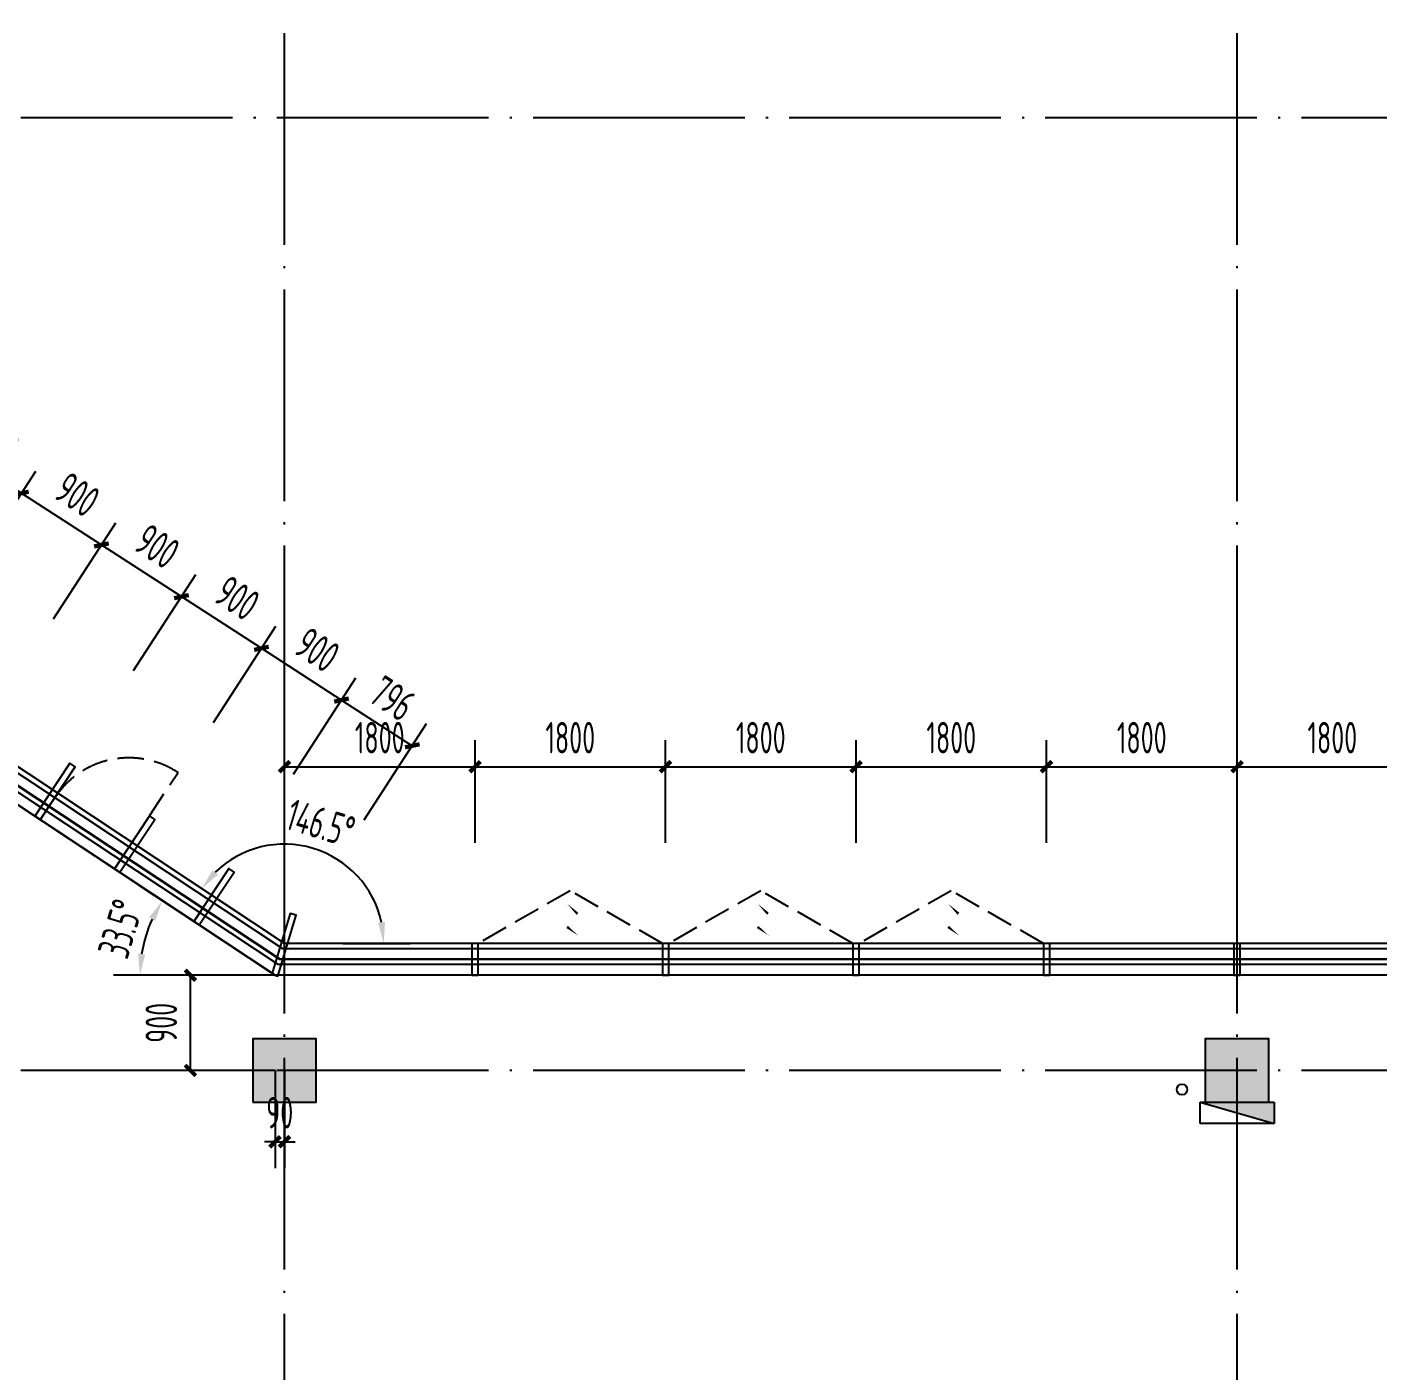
# Model space of a CAD drawing. Extents: x -228436 to 200315, y -41539 to 163917.
# Drawn here: x 10067 to 22832, y 68561 to 81258 of the extents above; entities that cross this region are included whole.
import ezdxf

# ---------------------------------------------------------------- set-up
doc = ezdxf.new("R2010")
doc.units = 0
doc.header["$LTSCALE"] = 1000
doc.header["$MEASUREMENT"] = 0
doc.linetypes.add('13#楼幕墙$0$DASH', pattern=[0.35, 0.25, -0.1])
doc.linetypes.add('X-104 13#平面$0$DOTE', pattern=[2.42, 2, -0.2, 0.02, -0.2])
for name, color, linetype in [('01-标注_尺寸', 124, 'Continuous'), ('13#楼幕墙$0$A-C_幕墙龙骨', 133, 'Continuous'), ('13#楼幕墙$0$A-C_玻璃幕墙', 140, 'Continuous'), ('13#楼幕墙$0$A-C_窗', 140, 'Continuous'), ('13#楼幕墙$0$A-TECH_结构', 21, 'Continuous'), ('PUB_HATCH', 8, 'Continuous'), ('PUB_WALL', 9, 'Continuous'), ('X-104 13#平面$0$A-TECH_水', 3, 'Continuous'), ('X-104 13#平面$0$A-TECH_结构', 21, 'Continuous'), ('X-104 13#平面$0$A_AXIS-轴线', 36, 'X-104 13#平面$0$DOTE'), ('X-104 13#平面$0$A_STR-砼柱', 51, 'Continuous')]:
    doc.layers.add(name, color=color, linetype=linetype)
doc.layers.add('X-104 13#平面$0$000套内', color=226, linetype='Continuous', lineweight=30, plot=False)
doc.styles.add('_TCH_DIM_T3', font='ros1.shx', dxfattribs={"width": 0.705882, "bigfont": 'jd.shx'})
doc.dimstyles.new('_TCH_ARCH&&100', dxfattribs={"dimtxt": 297.5, "dimasz": 100, "dimexe": 250, "dimexo": 300, "dimgap": 126.25, "dimtad": 1, "dimdec": 0, "dimzin": 0, "dimdsep": 46, "dimtxsty": '_TCH_DIM_T3', "dimblk": 'ARCHTICK', "dimcen": 0.09, "dimclrt": 7, "dimazin": 2, "dimtfac": 1, "dimtdec": 0, "dimtix": 1, "dimtmove": 2, "dimatfit": 3, "dimfxl": 0, "dimtolj": 1, "dimtzin": 0, "dimarcsym": 0})
doc.dimstyles.new('_TCH_ARROW&&100', dxfattribs={"dimtxt": 297.5, "dimasz": 200, "dimexe": 250, "dimexo": 300, "dimgap": 100, "dimtad": 1, "dimdec": 0, "dimzin": 0, "dimdsep": 46, "dimtxsty": '_TCH_DIM_T3', "dimcen": 0.09, "dimclrt": 7, "dimazin": 2, "dimtfac": 1, "dimtdec": 0, "dimtix": 1, "dimtmove": 2, "dimatfit": 3, "dimfxl": 0, "dimtolj": 1, "dimtzin": 0, "dimarcsym": 0})

# ---------------------------------------------------------------- blocks, each defined once
blk = doc.blocks.new('13#楼幕墙$0$A$C62EA228A')
at = {"linetype": '13#楼幕墙$0$DASH'}
blk.add_lwpolyline([(10, -300), (-860, -797), (-1730, -300)], dxfattribs=at)
at = {"layer": '13#楼幕墙$0$A-C_玻璃幕墙', "color": 1}
blk.add_lwpolyline([(-889, -674, 0, 25, 0), (-792, -580, 0, 0, 0), (-890, -456, 25, 0, 0), (-786, -374, 0, 0, 0)], format="xyseb", dxfattribs=at)
blk = doc.blocks.new('13#楼幕墙$0$A$C7A413A1D')
blk.add_lwpolyline([(-70, -300), (-10, -300), (-10, 0), (-70, 0)], close=True)
blk = doc.blocks.new('13#楼幕墙$0$A$C19832372')
blk.add_lwpolyline([(-384, -466), (-334, -498), (-8, 5), (-59, 38)], close=True)
blk = doc.blocks.new('13#楼幕墙$0$A$C2CD63A88')
at = {"linetype": '13#楼幕墙$0$DASH'}
blk.add_lwpolyline([(-10, 720), (-10, -120)], dxfattribs=at)
blk.add_arc((-10, 720), 840, 270, 360, dxfattribs=at)
blk = doc.blocks.new('13#楼幕墙')
at = {"layer": '13#楼幕墙$0$A-C_幕墙龙骨'}
blk.add_lwpolyline([(12381, 72309), (12438, 72291), (12611, 72866), (12554, 72883)], close=True, dxfattribs=at)
at = {"layer": '13#楼幕墙$0$A-C_玻璃幕墙'}
for p, q in [((12500, 72600), (4493, 77900)), ((12485, 72550), (4478, 77850)), ((12440, 72400), (4432, 77700)), ((37850, 72550), (12485, 72550)), ((37800, 72600), (12500, 72600)), ((38000, 72400), (12440, 72400))]:
    blk.add_line(p, q, dxfattribs=at)
at = {"layer": '13#楼幕墙$0$A-TECH_结构'}
blk.add_lwpolyline([(4402, 77600), (-600, 77600), (-600, 60000), (21800, 60000), (21800, 61600), (58100, 61600), (58100, 81220), (53261, 85280), (38100, 76527), (38100, 72300), (12410, 72300), (4402, 77600)], dxfattribs=at)
at = {"layer": '13#楼幕墙$0$A-C_幕墙龙骨', "rotation": 359.3762617522031}
for p in [(10531, 74263), (11282, 73766), (12032, 73269)]:
    blk.add_blockref('13#楼幕墙$0$A$C19832372', p, dxfattribs=at)
at = {"layer": '13#楼幕墙$0$A-C_幕墙龙骨'}
for p in [(14340, 72600), (16140, 72600), (17940, 72600), (19740, 72600), (21540, 72600)]:
    blk.add_blockref('13#楼幕墙$0$A$C7A413A1D', p, dxfattribs=at)
at = {"layer": '13#楼幕墙$0$A-C_窗', "rotation": 146.5000000001258}
blk.add_blockref('13#楼幕墙$0$A$C2CD63A88', (11419, 74119), dxfattribs=at)
at = {"layer": '13#楼幕墙$0$A-C_窗', "xscale": -1, "rotation": 180}
for p in [(16060, 72300), (17860, 72300), (19660, 72300)]:
    blk.add_blockref('13#楼幕墙$0$A$C62EA228A', p, dxfattribs=at)
blk = doc.blocks.new('X-104 13#平面$0$轴网')
at = {"layer": 'X-104 13#平面$0$A_AXIS-轴线', "linetype": 'X-104 13#平面$0$DOTE'}
for p, q in [((12500, -7401), (12500, 24620.3)), ((21500, -7401), (21500, 24620.3)), ((60408.4, 18000), (-2925, 18000)), ((60408.4, 9000), (-2925, 9000))]:
    blk.add_line(p, q, dxfattribs=at)
blk = doc.blocks.new('X-104 13#平面$0$$TwtSys$00000434')
for p, q in [((-0.5, 0.5), (-0.5, -0.5)), ((-0.5, -0.5), (0.5, 0.5)), ((0.5, 0.5), (-0.5, 0.5)), ((0.5, -0.5), (0.5, 0.5)), ((-0.5, -0.5), (0.5, -0.5))]:
    blk.add_line(p, q)
blk.add_solid([(0.5, -0.5), (0.5, 0.5), (-0.5, -0.5)])
blk = doc.blocks.new('X-104 13#平面$0$A$C55540B70')
at = {"layer": 'X-104 13#平面$0$A-TECH_水'}
blk.add_circle((-36520, 71220), 50, dxfattribs=at)
at = {"layer": 'X-104 13#平面$0$A-TECH_水', "xscale": -700, "yscale": 200, "zscale": 700, "rotation": 180}
blk.add_blockref('X-104 13#平面$0$$TwtSys$00000434', (-36000, 71000), dxfattribs=at)
blk = doc.blocks.new('_FZH')
blk.add_lwpolyline([(-0.5, -0.5), (0.5, -0.5), (0.5, 0.5), (-0.5, 0.5)], close=True)
at = {"layer": 'PUB_HATCH'}
blk.add_solid([(-0.5, -0.5), (0.5, -0.5), (-0.5, 0.5), (0.5, 0.5)], dxfattribs=at)
blk = doc.blocks.new('X-104 13#平面')
at = {"layer": 'PUB_WALL'}
for points in [[(12800, 71700), (12200, 71700), (12240, 71660), (12760, 71660)], [(12200, 71700), (12200, 71100), (12240, 71140), (12240, 71660)], [(12800, 71100), (12800, 71700), (12760, 71660), (12760, 71140)], [(21800, 71700), (21200, 71700), (21240, 71660), (21760, 71660)], [(21200, 71700), (21200, 71100), (21240, 71140), (21240, 71660)], [(21800, 71100), (21800, 71700), (21760, 71660), (21760, 71140)], [(12200, 71100), (12800, 71100), (12760, 71140), (12240, 71140)], [(21200, 71100), (21800, 71100), (21760, 71140), (21240, 71140)]]:
    blk.add_hatch(color=256, dxfattribs=at).paths.add_polyline_path(points)
at = {"layer": 'X-104 13#平面$0$000套内'}
blk.add_lwpolyline([(4100, 77750), (4100, 68700), (-750, 68700), (-750, 59850), (21950, 59850), (21950, 61450), (58250, 61450), (58250, 71300), (48400, 71300), (48400, 73450), (53400, 73450), (53400, 80500), (58250, 80500), (58250, 81290.1), (53289, 85452.6), (37950, 76613.3), (37950, 72450), (12454.9, 72450), (4447.4, 77750)], close=True, dxfattribs=at)
at = {"layer": 'X-104 13#平面$0$A-TECH_结构'}
blk.add_lwpolyline([(58100, 61600), (58100, 81220), (53261.3, 85280.2), (38100, 76526.8), (38100, 72300), (12409.7, 72300), (4402.3, 77600), (-600, 77600), (-600, 60000), (21800, 60000), (21800, 61600)], close=True, dxfattribs=at)
for name, p in [('X-104 13#平面$0$A$C55540B70', (57500, 0)), ('X-104 13#平面$0$轴网', (0, 62400))]:
    blk.add_blockref(name, p)
blk.add_blockref('13#楼幕墙', (0, 0), dxfattribs=at)
at = {"layer": 'X-104 13#平面$0$A_STR-砼柱', "xscale": 600, "yscale": 600, "zscale": 600}
for p in [(12500, 71400), (21500, 71400)]:
    blk.add_blockref('_FZH', p, dxfattribs=at)
blk = doc.blocks.new('_ArchTick')
at = {"color": 0, "linetype": 'ByBlock', "const_width": 0.4}
blk.add_lwpolyline([(-0.5, -0.5), (0.5, 0.5)], dxfattribs=at)
blk = doc.blocks.new('*D254')
at = {"layer": '01-标注_尺寸', "color": 0, "lineweight": -2, "transparency": 16777216}
for p, q in [((8806, 76642), (9394, 77552)), ((9259, 77342), (10014, 76853)), ((9562, 76154), (10150, 77063))]:
    blk.add_line(p, q, dxfattribs=at)
at = {"layer": 'Defpoints', "color": 0, "transparency": 16777216}
for p in [(10014, 76853), (8644, 76390), (9399, 75902)]:
    blk.add_point(p, dxfattribs=at)
at = {"layer": '01-标注_尺寸', "color": 0, "lineweight": -2, "transparency": 16777216, "xscale": 100, "yscale": 100, "zscale": 100}
for p, rotation in [((9259, 77342), 147.1237382477921), ((10014, 76853), 327.1237382477921)]:
    blk.add_blockref('_ArchTick', p, dxfattribs=dict(at, rotation=rotation))
at = {"layer": '01-标注_尺寸', "color": 7, "transparency": 16777216, "insert": (9786, 77328), "char_height": 297.5, "attachment_point": 5, "rotation": 327.1237, "style": '_TCH_DIM_T3'}
blk.add_mtext('\\A1;900', dxfattribs=at)
blk = doc.blocks.new('*D255')
at = {"layer": '01-标注_尺寸', "color": 0, "lineweight": -2, "transparency": 16777216}
for p, q in [((9562, 76154), (10150, 77063)), ((10014, 76853), (10770, 76365)), ((10318, 75665), (10906, 76575))]:
    blk.add_line(p, q, dxfattribs=at)
at = {"layer": 'Defpoints', "color": 0, "transparency": 16777216}
for p in [(10770, 76365), (9399, 75902), (10155, 75413)]:
    blk.add_point(p, dxfattribs=at)
at = {"layer": '01-标注_尺寸', "color": 0, "lineweight": -2, "transparency": 16777216, "xscale": 100, "yscale": 100, "zscale": 100}
for p, rotation in [((10014, 76853), 147.1237382477923), ((10770, 76365), 327.1237382477923)]:
    blk.add_blockref('_ArchTick', p, dxfattribs=dict(at, rotation=rotation))
at = {"layer": '01-标注_尺寸', "color": 7, "transparency": 16777216, "insert": (10542, 76840), "char_height": 297.5, "attachment_point": 5, "rotation": 327.1237, "style": '_TCH_DIM_T3'}
blk.add_mtext('\\A1;900', dxfattribs=at)
blk = doc.blocks.new('*D256')
at = {"layer": '01-标注_尺寸', "color": 0, "lineweight": -2, "transparency": 16777216}
for p, q in [((10318, 75665), (10906, 76575)), ((10770, 76365), (11526, 75876)), ((11074, 75177), (11662, 76086))]:
    blk.add_line(p, q, dxfattribs=at)
at = {"layer": 'Defpoints', "color": 0, "transparency": 16777216}
for p in [(11526, 75876), (10155, 75413), (10911, 74925)]:
    blk.add_point(p, dxfattribs=at)
at = {"layer": '01-标注_尺寸', "color": 0, "lineweight": -2, "transparency": 16777216, "xscale": 100, "yscale": 100, "zscale": 100}
for p, rotation in [((10770, 76365), 147.1237382477921), ((11526, 75876), 327.1237382477922)]:
    blk.add_blockref('_ArchTick', p, dxfattribs=dict(at, rotation=rotation))
at = {"layer": '01-标注_尺寸', "color": 7, "transparency": 16777216, "insert": (11297, 76351), "char_height": 297.5, "attachment_point": 5, "rotation": 327.1237, "style": '_TCH_DIM_T3'}
blk.add_mtext('\\A1;900', dxfattribs=at)
blk = doc.blocks.new('*D257')
at = {"layer": '01-标注_尺寸', "color": 0, "lineweight": -2, "transparency": 16777216}
for p, q in [((11074, 75177), (11662, 76086)), ((11526, 75876), (12282, 75388)), ((11830, 74688), (12418, 75598))]:
    blk.add_line(p, q, dxfattribs=at)
at = {"layer": 'Defpoints', "color": 0, "transparency": 16777216}
for p in [(12282, 75388), (10911, 74925), (11667, 74436)]:
    blk.add_point(p, dxfattribs=at)
at = {"layer": '01-标注_尺寸', "color": 0, "lineweight": -2, "transparency": 16777216, "xscale": 100, "yscale": 100, "zscale": 100}
for p, rotation in [((11526, 75876), 147.1237382477919), ((12282, 75388), 327.1237382477919)]:
    blk.add_blockref('_ArchTick', p, dxfattribs=dict(at, rotation=rotation))
at = {"layer": '01-标注_尺寸', "color": 7, "transparency": 16777216, "insert": (12053, 75863), "char_height": 297.5, "attachment_point": 5, "rotation": 327.1237, "style": '_TCH_DIM_T3'}
blk.add_mtext('\\A1;900', dxfattribs=at)
blk = doc.blocks.new('*D258')
at = {"layer": '01-标注_尺寸', "color": 0, "lineweight": -2, "transparency": 16777216}
for p, q in [((11830, 74688), (12418, 75598)), ((12282, 75388), (13038, 74899)), ((12586, 74200), (13173, 75109))]:
    blk.add_line(p, q, dxfattribs=at)
at = {"layer": 'Defpoints', "color": 0, "transparency": 16777216}
for p in [(13038, 74899), (11667, 74436), (12423, 73948)]:
    blk.add_point(p, dxfattribs=at)
at = {"layer": '01-标注_尺寸', "color": 0, "lineweight": -2, "transparency": 16777216, "xscale": 100, "yscale": 100, "zscale": 100}
for p, rotation in [((12282, 75388), 147.1237382477924), ((13038, 74899), 327.1237382477924)]:
    blk.add_blockref('_ArchTick', p, dxfattribs=dict(at, rotation=rotation))
at = {"layer": '01-标注_尺寸', "color": 7, "transparency": 16777216, "insert": (12809, 75374), "char_height": 297.5, "attachment_point": 5, "rotation": 327.1237, "style": '_TCH_DIM_T3'}
blk.add_mtext('\\A1;900', dxfattribs=at)
blk = doc.blocks.new('*D259')
at = {"layer": '01-标注_尺寸', "color": 0, "lineweight": -2, "transparency": 16777216}
for p, q in [((12586, 74200), (13173, 75109)), ((13038, 74899), (13707, 74467)), ((13254, 73767), (13842, 74677))]:
    blk.add_line(p, q, dxfattribs=at)
at = {"layer": 'Defpoints', "color": 0, "transparency": 16777216}
for p in [(13707, 74467), (12423, 73948), (13092, 73515)]:
    blk.add_point(p, dxfattribs=at)
at = {"layer": '01-标注_尺寸', "color": 0, "lineweight": -2, "transparency": 16777216, "xscale": 100, "yscale": 100, "zscale": 100}
for p, rotation in [((13038, 74899), 147.1237382477922), ((13707, 74467), 327.1237382477922)]:
    blk.add_blockref('_ArchTick', p, dxfattribs=dict(at, rotation=rotation))
at = {"layer": '01-标注_尺寸', "color": 7, "transparency": 16777216, "insert": (13521, 74914), "char_height": 297.5, "attachment_point": 5, "rotation": 327.1237, "style": '_TCH_DIM_T3'}
blk.add_mtext('\\A1;796', dxfattribs=at)
blk = doc.blocks.new('*D331')
at = {"layer": '01-标注_尺寸', "color": 0, "lineweight": -2, "transparency": 16777216}
for p, q in [((12410, 72300), (11361, 72300)), ((11611, 71400), (11611, 72300)), ((12410, 71400), (11361, 71400))]:
    blk.add_line(p, q, dxfattribs=at)
at = {"layer": 'Defpoints', "color": 0, "transparency": 16777216}
for p in [(11611, 72300), (12710, 72300), (12710, 71400)]:
    blk.add_point(p, dxfattribs=at)
at = {"layer": '01-标注_尺寸', "color": 0, "lineweight": -2, "transparency": 16777216, "xscale": 100, "yscale": 100, "zscale": 100}
for p, rotation in [((11611, 72300), 90), ((11611, 71400), 270)]:
    blk.add_blockref('_ArchTick', p, dxfattribs=dict(at, rotation=rotation))
at = {"layer": '01-标注_尺寸', "color": 7, "transparency": 16777216, "insert": (11336, 71850), "char_height": 297.5, "attachment_point": 5, "rotation": 90, "style": '_TCH_DIM_T3'}
blk.add_mtext('\\A1;900', dxfattribs=at)
blk = doc.blocks.new('*D345')
at = {"layer": '01-标注_尺寸', "color": 0, "lineweight": -2, "transparency": 16777216}
for p, q in [((12410, 71400), (12410, 70476)), ((12500, 71400), (12500, 70476)), ((12410, 70726), (12310, 70726)), ((12410, 70726), (12500, 70726)), ((12500, 70726), (12600, 70726))]:
    blk.add_line(p, q, dxfattribs=at)
at = {"layer": 'Defpoints', "color": 0, "transparency": 16777216}
for p in [(12410, 71700), (12500, 71700), (12500, 70726)]:
    blk.add_point(p, dxfattribs=at)
at = {"layer": '01-标注_尺寸', "color": 0, "lineweight": -2, "transparency": 16777216, "xscale": 100, "yscale": 100, "zscale": 100}
blk.add_blockref('_ArchTick', (12410, 70726), dxfattribs=at)
at = {"layer": '01-标注_尺寸', "color": 0, "lineweight": -2, "transparency": 16777216, "xscale": 100, "yscale": 100, "zscale": 100, "rotation": 180}
blk.add_blockref('_ArchTick', (12500, 70726), dxfattribs=at)
at = {"layer": '01-标注_尺寸', "color": 7, "transparency": 16777216, "insert": (12455, 71001), "char_height": 297.5, "attachment_point": 5, "style": '_TCH_DIM_T3'}
blk.add_mtext('\\A1;90', dxfattribs=at)
blk = doc.blocks.new('*D529')
at = {"layer": '01-标注_尺寸', "color": 0, "lineweight": -2, "transparency": 16777216}
for p, q in [((12500, 73550), (12500, 74519)), ((14300, 73550), (14300, 74519)), ((12500, 74269), (14300, 74269))]:
    blk.add_line(p, q, dxfattribs=at)
at = {"layer": 'Defpoints', "color": 0, "transparency": 16777216}
for p in [(14300, 74269), (12500, 73250), (14300, 73250)]:
    blk.add_point(p, dxfattribs=at)
at = {"layer": '01-标注_尺寸', "color": 0, "lineweight": -2, "transparency": 16777216, "xscale": 100, "yscale": 100, "zscale": 100, "rotation": 180}
blk.add_blockref('_ArchTick', (12500, 74269), dxfattribs=at)
at = {"layer": '01-标注_尺寸', "color": 0, "lineweight": -2, "transparency": 16777216, "xscale": 100, "yscale": 100, "zscale": 100}
blk.add_blockref('_ArchTick', (14300, 74269), dxfattribs=at)
at = {"layer": '01-标注_尺寸', "color": 7, "transparency": 16777216, "insert": (13400, 74544), "char_height": 297.5, "attachment_point": 5, "style": '_TCH_DIM_T3'}
blk.add_mtext('\\A1;1800', dxfattribs=at)
blk = doc.blocks.new('*D530')
at = {"layer": '01-标注_尺寸', "color": 0, "lineweight": -2, "transparency": 16777216}
for p, q in [((14300, 73550), (14300, 74519)), ((16100, 73550), (16100, 74519)), ((14300, 74269), (16100, 74269))]:
    blk.add_line(p, q, dxfattribs=at)
at = {"layer": 'Defpoints', "color": 0, "transparency": 16777216}
for p in [(16100, 74269), (14300, 73250), (16100, 73250)]:
    blk.add_point(p, dxfattribs=at)
at = {"layer": '01-标注_尺寸', "color": 0, "lineweight": -2, "transparency": 16777216, "xscale": 100, "yscale": 100, "zscale": 100, "rotation": 180}
blk.add_blockref('_ArchTick', (14300, 74269), dxfattribs=at)
at = {"layer": '01-标注_尺寸', "color": 0, "lineweight": -2, "transparency": 16777216, "xscale": 100, "yscale": 100, "zscale": 100}
blk.add_blockref('_ArchTick', (16100, 74269), dxfattribs=at)
at = {"layer": '01-标注_尺寸', "color": 7, "transparency": 16777216, "insert": (15200, 74544), "char_height": 297.5, "attachment_point": 5, "style": '_TCH_DIM_T3'}
blk.add_mtext('\\A1;1800', dxfattribs=at)
blk = doc.blocks.new('*D531')
at = {"layer": '01-标注_尺寸', "color": 0, "lineweight": -2, "transparency": 16777216}
for p, q in [((16100, 73550), (16100, 74519)), ((17900, 73550), (17900, 74519)), ((16100, 74269), (17900, 74269))]:
    blk.add_line(p, q, dxfattribs=at)
at = {"layer": 'Defpoints', "color": 0, "transparency": 16777216}
for p in [(17900, 74269), (16100, 73250), (17900, 73250)]:
    blk.add_point(p, dxfattribs=at)
at = {"layer": '01-标注_尺寸', "color": 0, "lineweight": -2, "transparency": 16777216, "xscale": 100, "yscale": 100, "zscale": 100, "rotation": 180}
blk.add_blockref('_ArchTick', (16100, 74269), dxfattribs=at)
at = {"layer": '01-标注_尺寸', "color": 0, "lineweight": -2, "transparency": 16777216, "xscale": 100, "yscale": 100, "zscale": 100}
blk.add_blockref('_ArchTick', (17900, 74269), dxfattribs=at)
at = {"layer": '01-标注_尺寸', "color": 7, "transparency": 16777216, "insert": (17000, 74544), "char_height": 297.5, "attachment_point": 5, "style": '_TCH_DIM_T3'}
blk.add_mtext('\\A1;1800', dxfattribs=at)
blk = doc.blocks.new('*D532')
at = {"layer": '01-标注_尺寸', "color": 0, "lineweight": -2, "transparency": 16777216}
for p, q in [((17900, 73550), (17900, 74519)), ((19700, 73550), (19700, 74519)), ((17900, 74269), (19700, 74269))]:
    blk.add_line(p, q, dxfattribs=at)
at = {"layer": 'Defpoints', "color": 0, "transparency": 16777216}
for p in [(19700, 74269), (17900, 73250), (19700, 73250)]:
    blk.add_point(p, dxfattribs=at)
at = {"layer": '01-标注_尺寸', "color": 0, "lineweight": -2, "transparency": 16777216, "xscale": 100, "yscale": 100, "zscale": 100, "rotation": 180}
blk.add_blockref('_ArchTick', (17900, 74269), dxfattribs=at)
at = {"layer": '01-标注_尺寸', "color": 0, "lineweight": -2, "transparency": 16777216, "xscale": 100, "yscale": 100, "zscale": 100}
blk.add_blockref('_ArchTick', (19700, 74269), dxfattribs=at)
at = {"layer": '01-标注_尺寸', "color": 7, "transparency": 16777216, "insert": (18800, 74544), "char_height": 297.5, "attachment_point": 5, "style": '_TCH_DIM_T3'}
blk.add_mtext('\\A1;1800', dxfattribs=at)
blk = doc.blocks.new('*D533')
at = {"layer": '01-标注_尺寸', "color": 0, "lineweight": -2, "transparency": 16777216}
for p, q in [((19700, 73550), (19700, 74519)), ((21500, 73550), (21500, 74519)), ((19700, 74269), (21500, 74269))]:
    blk.add_line(p, q, dxfattribs=at)
at = {"layer": 'Defpoints', "color": 0, "transparency": 16777216}
for p in [(21500, 74269), (19700, 73250), (21500, 73250)]:
    blk.add_point(p, dxfattribs=at)
at = {"layer": '01-标注_尺寸', "color": 0, "lineweight": -2, "transparency": 16777216, "xscale": 100, "yscale": 100, "zscale": 100, "rotation": 180}
blk.add_blockref('_ArchTick', (19700, 74269), dxfattribs=at)
at = {"layer": '01-标注_尺寸', "color": 0, "lineweight": -2, "transparency": 16777216, "xscale": 100, "yscale": 100, "zscale": 100}
blk.add_blockref('_ArchTick', (21500, 74269), dxfattribs=at)
at = {"layer": '01-标注_尺寸', "color": 7, "transparency": 16777216, "insert": (20600, 74544), "char_height": 297.5, "attachment_point": 5, "style": '_TCH_DIM_T3'}
blk.add_mtext('\\A1;1800', dxfattribs=at)
blk = doc.blocks.new('*D534')
at = {"layer": '01-标注_尺寸', "color": 0, "lineweight": -2, "transparency": 16777216}
for p, q in [((21500, 73550), (21500, 74519)), ((23300, 73550), (23300, 74519)), ((21500, 74269), (23300, 74269))]:
    blk.add_line(p, q, dxfattribs=at)
at = {"layer": 'Defpoints', "color": 0, "transparency": 16777216}
for p in [(23300, 74269), (21500, 73250), (23300, 73250)]:
    blk.add_point(p, dxfattribs=at)
at = {"layer": '01-标注_尺寸', "color": 0, "lineweight": -2, "transparency": 16777216, "xscale": 100, "yscale": 100, "zscale": 100, "rotation": 180}
blk.add_blockref('_ArchTick', (21500, 74269), dxfattribs=at)
at = {"layer": '01-标注_尺寸', "color": 0, "lineweight": -2, "transparency": 16777216, "xscale": 100, "yscale": 100, "zscale": 100}
blk.add_blockref('_ArchTick', (23300, 74269), dxfattribs=at)
at = {"layer": '01-标注_尺寸', "color": 7, "transparency": 16777216, "insert": (22400, 74544), "char_height": 297.5, "attachment_point": 5, "style": '_TCH_DIM_T3'}
blk.add_mtext('\\A1;1800', dxfattribs=at)
blk = doc.blocks.new('*D590')
at = {"layer": '01-标注_尺寸', "color": 0, "lineweight": -2, "transparency": 16777216}
for p, q in [((12037, 72906), (11510, 73256)), ((13055, 72600), (13688, 72600))]:
    blk.add_line(p, q, dxfattribs=at)
blk.add_arc((12500, 72600), 938, 12.2443, 134.2557, dxfattribs=at)
at = {"layer": '01-标注_尺寸', "color": 0, "transparency": 16777216}
for points in [[(11871, 73250), (11820, 73293), (11718, 73118)], [(13449, 72802), (13383, 72795), (13438, 72600)]]:
    blk.add_solid(points, dxfattribs=at)
at = {"layer": 'Defpoints', "color": 0, "transparency": 16777216}
for p in [(13117, 73306), (12287, 72741), (12500, 72600), (12755, 72600)]:
    blk.add_point(p, dxfattribs=at)
at = {"layer": '01-标注_尺寸', "color": 7, "transparency": 16777216, "insert": (12842, 73736), "char_height": 297.5, "attachment_point": 5, "rotation": 343.25, "style": '_TCH_DIM_T3'}
blk.add_mtext('\\A1;146.5°', dxfattribs=at)
blk = doc.blocks.new('*D628')
at = {"layer": '01-标注_尺寸', "color": 0, "lineweight": -2, "transparency": 16777216}
for p, q in [((11819, 72691), (11137, 73142)), ((11701, 72300), (10884, 72300))]:
    blk.add_line(p, q, dxfattribs=at)
blk.add_arc((12410, 72300), 1276, 155.492, 171.008, dxfattribs=at)
at = {"layer": '01-标注_尺寸', "color": 0, "transparency": 16777216}
for points in [[(11220, 72845), (11278, 72813), (11346, 73004)], [(11183, 72497), (11116, 72502), (11134, 72300)]]:
    blk.add_solid(points, dxfattribs=at)
at = {"layer": 'Defpoints', "color": 0, "transparency": 16777216}
for p in [(11230, 72785), (12069, 72526), (12001, 72300), (12410, 72300)]:
    blk.add_point(p, dxfattribs=at)
at = {"layer": '01-标注_尺寸', "color": 7, "transparency": 16777216, "insert": (10950, 72739), "char_height": 297.5, "attachment_point": 5, "rotation": 73.25, "style": '_TCH_DIM_T3'}
blk.add_mtext('\\A1;33.5°', dxfattribs=at)

msp = doc.modelspace()

# ---------------------------------------------------------------- linework, layer by layer
msp.add_line((16100, 72600), (12500, 72600))

# ---------------------------------------------------------------- block references
msp.add_blockref('X-104 13#平面', (0, 0))

# ---------------------------------------------------------------- dimensions: what is measured, and where the dimension line sits
at = {"layer": '01-标注_尺寸'}
for base, p1, p2, picture, middle in [((10014.5, 76853.2), (8643.6, 76390.1), (9399.5, 75901.6), '*D254', (9785.9, 77328.4)), ((10770.3, 76364.7), (9399.5, 75901.6), (10155.3, 75413.1), '*D255', (10541.7, 76839.9)), ((11526.1, 75876.2), (10155.3, 75413.1), (10911.1, 74924.6), '*D256', (11297.5, 76351.4)), ((12281.9, 75387.6), (10911.1, 74924.6), (11666.9, 74436.1), '*D257', (12053.3, 75862.9)), ((13037.8, 74899.1), (11666.9, 74436.1), (12422.7, 73947.6), '*D258', (12809.1, 75374.3)), ((13706.6, 74466.8), (12422.7, 73947.6), (13091.6, 73515.3), '*D259', (13521.5, 74913.9))]:
    dim = msp.add_linear_dim(base=base, p1=p1, p2=p2, angle=327.12374, dimstyle='_TCH_ARCH&&100', override={"dimgap": 0}, dxfattribs=at)
    dim.commit()
    dim.dimension.update_dxf_attribs({"geometry": picture, "text_midpoint": middle, "dimtype": 161, "text_rotation": 327.12374})
for p1, p2, distance, picture, middle in [((12500, 73250.3), (14300, 73250.3), 1018.8, '*D529', (13400, 74544.1)), ((14300, 73250.3), (16100, 73250.3), 1018.8, '*D530', (15200, 74544.1)), ((16100, 73250.3), (17900, 73250.3), 1018.8, '*D531', (17000, 74544.1)), ((17900, 73250.3), (19700, 73250.3), 1018.8, '*D532', (18800, 74544.1)), ((19700, 73250.3), (21500, 73250.3), 1018.8, '*D533', (20600, 74544.1)), ((21500, 73250.3), (23300, 73250.3), 1018.8, '*D534', (22400, 74544.1)), ((12709.7, 71400), (12709.7, 72300), 1098.8, '*D331', (11335.9, 71850)), ((12409.7, 71700), (12500, 71700), -973.7, '*D345', (12454.9, 71001.3))]:
    dim = msp.add_aligned_dim(p1=p1, p2=p2, distance=distance, dimstyle='_TCH_ARCH&&100', dxfattribs=at)
    dim.commit()
    dim.dimension.update_dxf_attribs({"geometry": picture, "text_midpoint": middle})
for base, center, p1, p2, picture, middle in [((13117.2139, 73305.866), (12500, 72600), (12755.1396, 72600), (12287.2427, 72740.821), '*D590', (12841.9179, 73736.069)), ((11229.7, 72784.8), (12409.7, 72300), (12068.8, 72525.6), (12000.9, 72300), '*D628', (10950, 72739.3))]:
    dim = msp.add_angular_dim_3p(base=base, center=center, p1=p1, p2=p2, dimstyle='_TCH_ARROW&&100', dxfattribs=at)
    dim.commit()
    dim.dimension.update_dxf_attribs({"geometry": picture, "text_midpoint": middle})

doc.saveas('drawing.dxf')
